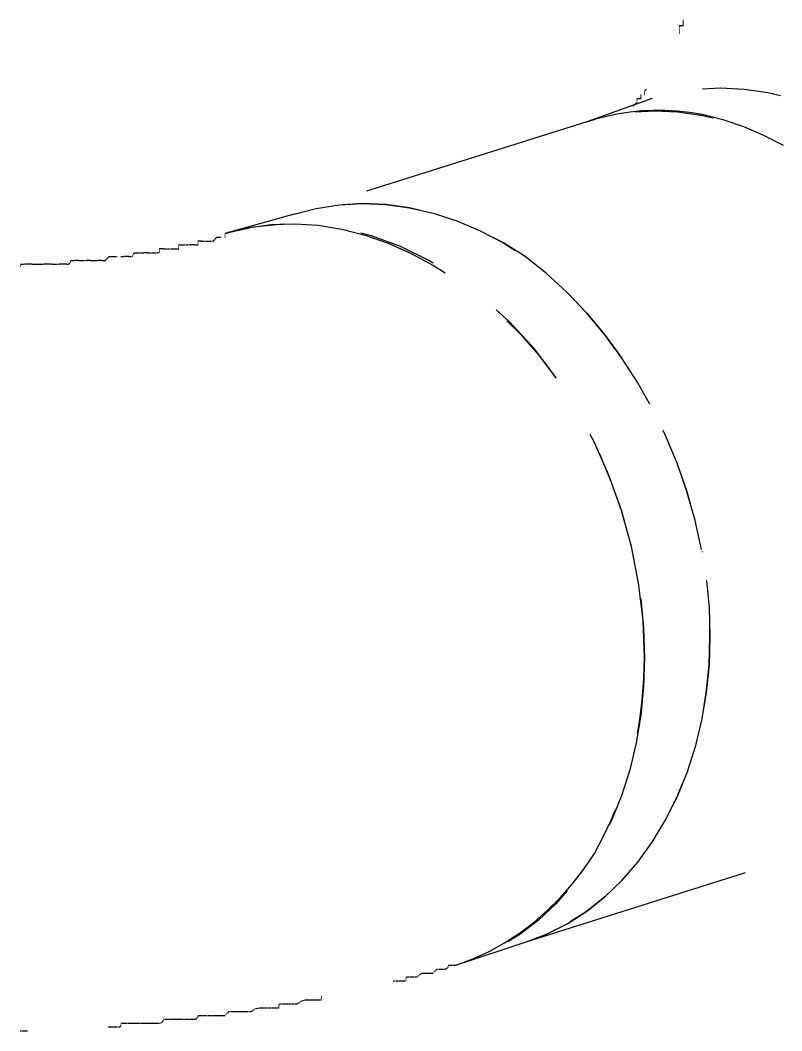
# Model space of a CAD drawing. Header units: metres. Extents: x 20 to 415, y 5 to 292.
# Drawn here: x 216.27 to 220.52, y 189.26 to 194.89 of the extents above; entities that cross this region are included whole.
import ezdxf

# ---------------------------------------------------------------- set-up
doc = ezdxf.new("R2010")
doc.units = ezdxf.units.M
doc.layers.add('ИЗОЛЯЦИЯ', color=3, linetype='Continuous')

msp = doc.modelspace()

# ---------------------------------------------------------------- linework, layer by layer
at = {"layer": 'ИЗОЛЯЦИЯ'}
for points in [[(219.9683, 194.8949), (219.9704, 194.8949)], [(219.9683, 194.8921), (219.9704, 194.8921)], [(219.9683, 194.8898), (219.9704, 194.8898)], [(219.9683, 194.8881), (219.9704, 194.8881)], [(219.9683, 194.8874), (219.9704, 194.8874)], [(219.9683, 194.8868), (219.9704, 194.8868)], [(219.9468, 194.8659), (219.949, 194.8659)], [(219.9468, 194.8659), (219.949, 194.8659)], [(219.9468, 194.8653), (219.949, 194.8653)], [(219.9468, 194.8638), (219.949, 194.8638)], [(219.9468, 194.8614), (219.949, 194.8614)], [(219.9468, 194.8584), (219.949, 194.8584)], [(219.9468, 194.8552), (219.949, 194.8552)], [(219.9468, 194.852), (219.949, 194.852)], [(219.9468, 194.8492), (219.949, 194.8492)], [(219.9468, 194.8468), (219.949, 194.8468)], [(219.9468, 194.8451), (219.949, 194.8451)], [(219.9468, 194.8445), (219.949, 194.8445)], [(219.9468, 194.8387), (219.949, 194.8387)], [(219.9468, 194.834), (219.949, 194.834)], [(219.9468, 194.8305), (219.949, 194.8305)], [(219.947, 194.8659), (219.9492, 194.8659)], [(219.9475, 194.8659), (219.9496, 194.8659)], [(219.9483, 194.8659), (219.9505, 194.8659)], [(219.9496, 194.8659), (219.9518, 194.8659)], [(219.9516, 194.8659), (219.9537, 194.8659)], [(219.9541, 194.8659), (219.9563, 194.8659)], [(219.9578, 194.8659), (219.9599, 194.8659)], [(219.9625, 194.8659), (219.9647, 194.8659)], [(219.9683, 194.8853), (219.9704, 194.8853)], [(219.9683, 194.8829), (219.9704, 194.8829)], [(219.9683, 194.8799), (219.9704, 194.8799)], [(219.9683, 194.8767), (219.9704, 194.8767)], [(219.9683, 194.8735), (219.9704, 194.8735)], [(219.9683, 194.8707), (219.9704, 194.8707)], [(219.9683, 194.8683), (219.9704, 194.8683)], [(219.9683, 194.8666), (219.9704, 194.8666)], [(219.9683, 194.8659), (219.9704, 194.8659)], [(219.9468, 194.8277), (219.949, 194.8277)], [(219.9468, 194.8258), (219.949, 194.8258)], [(219.9468, 194.8245), (219.949, 194.8245)], [(219.9468, 194.8237), (219.949, 194.8237)], [(219.9468, 194.8232), (219.949, 194.8232)], [(219.9468, 194.823), (219.949, 194.823)], [(219.9468, 194.823), (219.949, 194.823)], [(219.7537, 194.5011), (219.7558, 194.5011)], [(219.7537, 194.4953), (219.7558, 194.4953)], [(219.7543, 194.5017), (219.7564, 194.5017)], [(219.7558, 194.5034), (219.758, 194.5034)], [(219.7584, 194.5058), (219.7605, 194.5058)], [(219.7612, 194.5086), (219.7633, 194.5086)], [(219.7627, 194.5101), (219.7648, 194.5101)], [(220.1776, 194.5161), (220.0775, 194.5112)], [(220.3087, 194.5097), (220.1776, 194.5161)], [(220.4405, 194.4903), (220.3087, 194.5097)], [(219.7966, 194.4582), (219.4317, 194.3294)], [(219.7107, 194.4367), (219.6893, 194.4152)], [(219.7107, 194.4582), (219.7129, 194.4582)], [(219.7107, 194.4523), (219.7129, 194.4523)], [(219.7107, 194.4476), (219.7129, 194.4476)], [(219.7107, 194.4442), (219.7129, 194.4442)], [(219.7107, 194.4414), (219.7129, 194.4414)], [(219.7107, 194.4395), (219.7129, 194.4395)], [(219.7107, 194.4382), (219.7129, 194.4382)], [(219.7107, 194.4373), (219.7129, 194.4373)], [(219.7107, 194.4369), (219.7129, 194.4369)], [(219.7114, 194.4582), (219.7135, 194.4582)], [(219.7131, 194.4582), (219.7152, 194.4582)], [(219.7155, 194.4582), (219.7176, 194.4582)], [(219.7182, 194.4582), (219.7204, 194.4582)], [(219.7215, 194.4582), (219.7236, 194.4582)], [(219.7247, 194.4582), (219.7268, 194.4582)], [(219.7275, 194.4582), (219.7296, 194.4582)], [(219.7301, 194.4582), (219.7322, 194.4582)], [(219.7315, 194.4582), (219.7337, 194.4582)], [(219.7322, 194.4796), (219.7343, 194.4796)], [(219.7322, 194.4738), (219.7343, 194.4738)], [(219.7322, 194.4691), (219.7343, 194.4691)], [(219.7322, 194.4657), (219.7343, 194.4657)], [(219.7322, 194.4629), (219.7343, 194.4629)], [(219.7322, 194.4609), (219.7343, 194.4609)], [(219.7322, 194.4597), (219.7343, 194.4597)], [(219.7322, 194.4588), (219.7343, 194.4588)], [(219.7322, 194.4584), (219.7343, 194.4584)], [(219.7322, 194.4582), (219.7343, 194.4582)], [(219.7322, 194.4582), (219.7343, 194.4582)], [(219.7537, 194.4906), (219.7558, 194.4906)], [(219.7537, 194.4871), (219.7558, 194.4871)], [(219.7537, 194.4843), (219.7558, 194.4843)], [(219.7537, 194.4824), (219.7558, 194.4824)], [(219.7537, 194.4811), (219.7558, 194.4811)], [(219.7537, 194.4802), (219.7558, 194.4802)], [(219.7537, 194.4798), (219.7558, 194.4798)], [(219.7537, 194.4796), (219.7558, 194.4796)], [(220.5117, 194.473), (220.4405, 194.4903)], [(219.6114, 194.3753), (219.6738, 194.3847)], [(219.6738, 194.3847), (219.7376, 194.3912)], [(219.8086, 194.388), (219.7026, 194.3822)], [(219.7376, 194.3912), (219.8026, 194.3944)], [(219.8026, 194.3944), (219.8689, 194.3942)], [(219.9376, 194.3824), (219.8086, 194.388)], [(219.8689, 194.3942), (219.9365, 194.3905)], [(219.9365, 194.3905), (220.0054, 194.3833)], [(220.0677, 194.3644), (219.9376, 194.3824)], [(220.0054, 194.3833), (220.0756, 194.3723)], [(219.4317, 194.3294), (218.2038, 193.9415)], [(219.4317, 194.3294), (219.4903, 194.3474)], [(219.4903, 194.3474), (219.5502, 194.3626)], [(219.5502, 194.3626), (219.6114, 194.3753)], [(220.1372, 194.3482), (220.0677, 194.3644)], [(220.0756, 194.3723), (220.1909, 194.342)], [(220.1909, 194.342), (220.3046, 194.303)], [(220.3046, 194.303), (220.4165, 194.2551)], [(220.4165, 194.2551), (220.5261, 194.1986)], [(218.0518, 193.866), (218.1815, 193.8728)], [(218.1815, 193.8728), (218.0709, 193.867)], [(218.1815, 193.8728), (218.3126, 193.8673)], [(218.3126, 193.8673), (218.1815, 193.8728)], [(217.8005, 193.8143), (217.9248, 193.8464)], [(217.9248, 193.8464), (218.0518, 193.866)], [(218.3126, 193.8673), (218.4444, 193.8492)], [(218.4444, 193.8492), (218.3126, 193.8673)], [(218.4444, 193.8492), (218.5764, 193.819)], [(218.5056, 193.8351), (218.4444, 193.8492)], [(218.5764, 193.819), (218.7073, 193.7767)], [(217.8005, 193.8143), (217.4141, 193.7069)], [(217.6739, 193.7565), (217.8046, 193.7608)], [(217.8046, 193.7608), (217.9355, 193.7522)], [(218.7073, 193.7767), (218.837, 193.7222)], [(217.5762, 193.7423), (217.4141, 193.7069)], [(217.4141, 193.7069), (217.5436, 193.7387)], [(217.4141, 193.7069), (217.4163, 193.7069)], [(217.5436, 193.7387), (217.6739, 193.7565)], [(217.74, 193.7587), (217.5762, 193.7423)], [(217.7404, 193.7587), (217.7425, 193.7587)], [(217.9355, 193.7522), (218.0662, 193.7312)], [(218.0662, 193.7312), (218.1961, 193.6977)], [(218.2325, 193.6936), (218.1737, 193.7082)], [(218.837, 193.7222), (218.9642, 193.6561)], [(217.2854, 193.664), (217.2639, 193.664)], [(217.2639, 193.664), (217.2661, 193.664)], [(217.2639, 193.6636), (217.2661, 193.6636)], [(217.2639, 193.6618), (217.2661, 193.6618)], [(217.2639, 193.6595), (217.2661, 193.6595)], [(217.2639, 193.6565), (217.2661, 193.6565)], [(217.2639, 193.6533), (217.2661, 193.6533)], [(217.2639, 193.6503), (217.2661, 193.6503)], [(217.2856, 193.664), (217.2877, 193.664)], [(217.286, 193.664), (217.2881, 193.664)], [(217.2869, 193.664), (217.289, 193.664)], [(217.2881, 193.664), (217.2903, 193.664)], [(217.2901, 193.664), (217.2922, 193.664)], [(217.2929, 193.664), (217.295, 193.664)], [(217.2963, 193.664), (217.2985, 193.664)], [(217.301, 193.664), (217.3032, 193.664)], [(217.3068, 193.664), (217.309, 193.664)], [(217.3075, 193.664), (217.3096, 193.664)], [(217.3092, 193.664), (217.3113, 193.664)], [(217.3115, 193.664), (217.3137, 193.664)], [(217.3143, 193.664), (217.3165, 193.664)], [(217.3176, 193.664), (217.3197, 193.664)], [(217.3208, 193.664), (217.3229, 193.664)], [(217.3236, 193.664), (217.3257, 193.664)], [(217.3261, 193.664), (217.3283, 193.664)], [(217.3277, 193.664), (217.3298, 193.664)], [(217.3283, 193.664), (217.3304, 193.664)], [(217.3283, 193.664), (217.3304, 193.664)], [(217.3285, 193.664), (217.3307, 193.664)], [(217.3289, 193.664), (217.3311, 193.664)], [(217.3298, 193.664), (217.332, 193.664)], [(217.3311, 193.664), (217.3332, 193.664)], [(217.333, 193.664), (217.3352, 193.664)], [(217.3356, 193.664), (217.3377, 193.664)], [(217.3392, 193.664), (217.3414, 193.664)], [(217.344, 193.664), (217.3461, 193.664)], [(217.3712, 193.6855), (217.3498, 193.664)], [(217.3498, 193.664), (217.3519, 193.664)], [(217.3714, 193.6855), (217.3736, 193.6855)], [(217.3719, 193.6855), (217.374, 193.6855)], [(217.3725, 193.6855), (217.3747, 193.6855)], [(217.3738, 193.6855), (217.3759, 193.6855)], [(217.3759, 193.6855), (217.3781, 193.6855)], [(217.3785, 193.6855), (217.3807, 193.6855)], [(217.3822, 193.6855), (217.3843, 193.6855)], [(217.3869, 193.6855), (217.389, 193.6855)], [(217.3927, 193.6855), (217.3948, 193.6855)], [(217.4141, 193.7011), (217.4163, 193.7011)], [(217.4141, 193.6964), (217.4163, 193.6964)], [(217.4141, 193.693), (217.4163, 193.693)], [(217.4141, 193.6902), (217.4163, 193.6902)], [(217.4141, 193.6883), (217.4163, 193.6883)], [(217.4141, 193.687), (217.4163, 193.687)], [(217.4141, 193.6861), (217.4163, 193.6861)], [(217.4141, 193.6857), (217.4163, 193.6857)], [(217.4141, 193.6855), (217.4163, 193.6855)], [(218.1961, 193.6977), (218.3251, 193.6524)], [(218.394, 193.6344), (218.2325, 193.6936)], [(218.3251, 193.6524), (218.4528, 193.5957)], [(218.9642, 193.6561), (218.9142, 193.682)], [(218.9642, 193.6561), (219.0318, 193.6136)], [(219.0883, 193.5781), (218.9642, 193.6561)], [(216.9038, 193.5923), (216.9059, 193.5923)], [(216.9065, 193.5951), (216.9087, 193.5951)], [(216.9098, 193.597), (216.9119, 193.597)], [(216.913, 193.5983), (216.9151, 193.5983)], [(216.916, 193.5992), (216.9181, 193.5992)], [(216.9183, 193.5994), (216.9205, 193.5994)], [(216.9198, 193.5996), (216.922, 193.5996)], [(216.9205, 193.5996), (216.9226, 193.5996)], [(216.9205, 193.5996), (216.9226, 193.5996)], [(216.9207, 193.5996), (216.9229, 193.5996)], [(216.9211, 193.5996), (216.9233, 193.5996)], [(216.922, 193.5996), (216.9241, 193.5996)], [(216.9233, 193.5996), (216.9254, 193.5996)], [(216.9252, 193.5996), (216.9274, 193.5996)], [(216.9278, 193.5996), (216.9299, 193.5996)], [(216.9314, 193.5996), (216.9336, 193.5996)], [(216.9362, 193.5996), (216.9383, 193.5996)], [(216.942, 193.5996), (216.9441, 193.5996)], [(216.9426, 193.5996), (216.9447, 193.5996)], [(216.9443, 193.5996), (216.9465, 193.5996)], [(216.9467, 193.5996), (216.9488, 193.5996)], [(216.9495, 193.5996), (216.9516, 193.5996)], [(216.9527, 193.5996), (216.9548, 193.5996)], [(216.9559, 193.5996), (216.958, 193.5996)], [(216.9589, 193.5996), (216.9611, 193.5996)], [(216.9613, 193.5996), (216.9634, 193.5996)], [(216.9628, 193.5996), (216.9649, 193.5996)], [(216.9849, 193.5996), (216.9634, 193.5996)], [(216.9634, 193.5996), (216.9656, 193.5996)], [(216.9851, 193.5996), (216.9872, 193.5996)], [(216.9855, 193.5996), (216.9877, 193.5996)], [(216.9862, 193.5996), (216.9883, 193.5996)], [(216.9877, 193.5996), (216.9898, 193.5996)], [(216.9896, 193.5996), (216.9917, 193.5996)], [(216.9922, 193.5996), (216.9943, 193.5996)], [(216.9958, 193.5996), (216.998, 193.5996)], [(217.0005, 193.5996), (217.0027, 193.5996)], [(217.0063, 193.5996), (217.0085, 193.5996)], [(217.007, 193.5996), (217.0091, 193.5996)], [(217.0087, 193.5996), (217.0108, 193.5996)], [(217.0111, 193.5996), (217.0132, 193.5996)], [(217.0139, 193.5996), (217.016, 193.5996)], [(217.0171, 193.5996), (217.0192, 193.5996)], [(217.0203, 193.5996), (217.0224, 193.5996)], [(217.0231, 193.5996), (217.0252, 193.5996)], [(217.0257, 193.5996), (217.0278, 193.5996)], [(217.0272, 193.5996), (217.0293, 193.5996)], [(217.0278, 193.5996), (217.03, 193.5996)], [(217.0336, 193.5996), (217.0358, 193.5996)], [(217.0383, 193.5998), (217.0405, 193.5998)], [(217.042, 193.6003), (217.0441, 193.6003)], [(217.0446, 193.6011), (217.0467, 193.6011)], [(217.0467, 193.6024), (217.0488, 193.6024)], [(217.048, 193.6043), (217.0501, 193.6043)], [(217.0486, 193.6071), (217.0508, 193.6071)], [(217.0491, 193.6105), (217.0512, 193.6105)], [(217.0707, 193.6211), (217.0493, 193.6211)], [(217.0493, 193.6211), (217.0514, 193.6211)], [(217.0493, 193.6153), (217.0514, 193.6153)], [(217.0709, 193.6211), (217.0731, 193.6211)], [(217.0714, 193.6211), (217.0735, 193.6211)], [(217.0722, 193.6211), (217.0744, 193.6211)], [(217.0735, 193.6211), (217.0757, 193.6211)], [(217.0754, 193.6211), (217.0776, 193.6211)], [(217.0783, 193.6211), (217.0804, 193.6211)], [(217.0817, 193.6211), (217.0838, 193.6211)], [(217.0864, 193.6211), (217.0885, 193.6211)], [(217.0922, 193.6211), (217.0943, 193.6211)], [(217.0922, 193.6211), (217.0943, 193.6211)], [(217.0924, 193.6211), (217.0945, 193.6211)], [(217.0928, 193.6211), (217.095, 193.6211)], [(217.0937, 193.6211), (217.0958, 193.6211)], [(217.095, 193.6211), (217.0971, 193.6211)], [(217.0969, 193.6211), (217.0991, 193.6211)], [(217.0997, 193.6211), (217.1019, 193.6211)], [(217.1031, 193.6211), (217.1053, 193.6211)], [(217.1079, 193.6211), (217.11, 193.6211)], [(217.1136, 193.6211), (217.1158, 193.6211)], [(217.1143, 193.6211), (217.1165, 193.6211)], [(217.116, 193.6211), (217.1182, 193.6211)], [(217.1184, 193.6211), (217.1205, 193.6211)], [(217.1212, 193.6211), (217.1233, 193.6211)], [(217.1244, 193.6211), (217.1265, 193.6211)], [(217.1276, 193.6211), (217.1298, 193.6211)], [(217.1306, 193.6211), (217.1327, 193.6211)], [(217.133, 193.6211), (217.1351, 193.6211)], [(217.1345, 193.6211), (217.1366, 193.6211)], [(217.1351, 193.6211), (217.1373, 193.6211)], [(217.1358, 193.6211), (217.1379, 193.6211)], [(217.1375, 193.6211), (217.1396, 193.6211)], [(217.1398, 193.6211), (217.142, 193.6211)], [(217.1426, 193.6211), (217.1448, 193.6211)], [(217.1458, 193.6211), (217.148, 193.6211)], [(217.1491, 193.6211), (217.1512, 193.6211)], [(217.1521, 193.6211), (217.1542, 193.6211)], [(217.1544, 193.6211), (217.1566, 193.6211)], [(217.1559, 193.6211), (217.1581, 193.6211)], [(217.1566, 193.6425), (217.1587, 193.6425)], [(217.1566, 193.6367), (217.1587, 193.6367)], [(217.1566, 193.6322), (217.1587, 193.6322)], [(217.1566, 193.6286), (217.1587, 193.6286)], [(217.1566, 193.6258), (217.1587, 193.6258)], [(217.1566, 193.6239), (217.1587, 193.6239)], [(217.1566, 193.6226), (217.1587, 193.6226)], [(217.1566, 193.6217), (217.1587, 193.6217)], [(217.1566, 193.6213), (217.1587, 193.6213)], [(217.1566, 193.6211), (217.1587, 193.6211)], [(217.1566, 193.6211), (217.1587, 193.6211)], [(217.1572, 193.6425), (217.1594, 193.6425)], [(217.1589, 193.6425), (217.1611, 193.6425)], [(217.1613, 193.6425), (217.1635, 193.6425)], [(217.1641, 193.6425), (217.1662, 193.6425)], [(217.1673, 193.6425), (217.1695, 193.6425)], [(217.1705, 193.6425), (217.1727, 193.6425)], [(217.1735, 193.6425), (217.1757, 193.6425)], [(217.1759, 193.6425), (217.178, 193.6425)], [(217.1774, 193.6425), (217.1795, 193.6425)], [(217.178, 193.6425), (217.1802, 193.6425)], [(217.178, 193.6425), (217.1802, 193.6425)], [(217.1783, 193.6425), (217.1804, 193.6425)], [(217.1787, 193.6425), (217.1808, 193.6425)], [(217.1793, 193.6425), (217.1815, 193.6425)], [(217.1808, 193.6425), (217.183, 193.6425)], [(217.1828, 193.6425), (217.1849, 193.6425)], [(217.1854, 193.6425), (217.1875, 193.6425)], [(217.189, 193.6425), (217.1911, 193.6425)], [(217.1937, 193.6425), (217.1959, 193.6425)], [(217.1995, 193.6425), (217.2017, 193.6425)], [(217.1995, 193.6425), (217.2017, 193.6425)], [(217.1997, 193.6425), (217.2019, 193.6425)], [(217.2002, 193.6425), (217.2023, 193.6425)], [(217.201, 193.6425), (217.2031, 193.6425)], [(217.2023, 193.6425), (217.2045, 193.6425)], [(217.2042, 193.6425), (217.2064, 193.6425)], [(217.2068, 193.6425), (217.209, 193.6425)], [(217.2105, 193.6425), (217.2126, 193.6425)], [(217.2152, 193.6425), (217.2173, 193.6425)], [(217.2431, 193.6425), (217.221, 193.6425)], [(217.221, 193.6425), (217.2231, 193.6425)], [(217.2448, 193.6425), (217.247, 193.6425)], [(217.2472, 193.6425), (217.2493, 193.6425)], [(217.2499, 193.6425), (217.2521, 193.6425)], [(217.2532, 193.6425), (217.2553, 193.6425)], [(217.2564, 193.6425), (217.2585, 193.6425)], [(217.2594, 193.6425), (217.2615, 193.6425)], [(217.2618, 193.6425), (217.2639, 193.6425)], [(217.2633, 193.6425), (217.2654, 193.6425)], [(217.2639, 193.6473), (217.2661, 193.6473)], [(217.2639, 193.6449), (217.2661, 193.6449)], [(217.2639, 193.6432), (217.2661, 193.6432)], [(217.2639, 193.6425), (217.2661, 193.6425)], [(218.5526, 193.5565), (218.394, 193.6344)], [(218.4528, 193.5957), (218.5783, 193.5279)], [(216.2766, 193.5352), (216.2787, 193.5352)], [(216.2766, 193.5352), (216.2787, 193.5352)], [(216.2768, 193.5352), (216.279, 193.5352)], [(216.2772, 193.5352), (216.2794, 193.5352)], [(216.2781, 193.5352), (216.2802, 193.5352)], [(216.2794, 193.5352), (216.2815, 193.5352)], [(216.2813, 193.5352), (216.2835, 193.5352)], [(216.2839, 193.5352), (216.286, 193.5352)], [(216.2875, 193.5352), (216.2897, 193.5352)], [(216.2923, 193.5352), (216.2944, 193.5352)], [(216.3416, 193.5352), (216.2981, 193.5352)], [(216.2981, 193.5352), (216.3002, 193.5352)], [(216.3433, 193.5352), (216.3455, 193.5352)], [(216.3457, 193.5352), (216.3478, 193.5352)], [(216.3485, 193.5352), (216.3506, 193.5352)], [(216.3517, 193.5352), (216.3539, 193.5352)], [(216.3549, 193.5352), (216.3571, 193.5352)], [(216.3577, 193.5352), (216.3599, 193.5352)], [(216.3603, 193.5352), (216.3624, 193.5352)], [(216.3618, 193.5352), (216.3639, 193.5352)], [(216.3624, 193.5352), (216.3646, 193.5352)], [(216.3631, 193.5352), (216.3652, 193.5352)], [(216.3648, 193.5352), (216.3669, 193.5352)], [(216.3672, 193.5352), (216.3693, 193.5352)], [(216.3699, 193.5352), (216.3721, 193.5352)], [(216.3732, 193.5352), (216.3753, 193.5352)], [(216.3764, 193.5352), (216.3785, 193.5352)], [(216.3792, 193.5352), (216.3813, 193.5352)], [(216.3818, 193.5352), (216.3839, 193.5352)], [(216.3833, 193.5352), (216.3854, 193.5352)], [(216.3839, 193.5352), (216.3861, 193.5352)], [(216.3839, 193.5352), (216.3861, 193.5352)], [(216.3841, 193.5352), (216.3863, 193.5352)], [(216.3845, 193.5352), (216.3867, 193.5352)], [(216.3854, 193.5352), (216.3876, 193.5352)], [(216.3867, 193.5352), (216.3888, 193.5352)], [(216.3886, 193.5352), (216.3908, 193.5352)], [(216.3912, 193.5352), (216.3933, 193.5352)], [(216.3948, 193.5352), (216.397, 193.5352)], [(216.3996, 193.5352), (216.4017, 193.5352)], [(216.4489, 193.5352), (216.4054, 193.5352)], [(216.4054, 193.5352), (216.4075, 193.5352)], [(216.4504, 193.5352), (216.4526, 193.5352)], [(216.453, 193.5352), (216.4552, 193.5352)], [(216.4558, 193.5352), (216.458, 193.5352)], [(216.459, 193.5352), (216.4612, 193.5352)], [(216.4623, 193.5352), (216.4644, 193.5352)], [(216.465, 193.5352), (216.4672, 193.5352)], [(216.4676, 193.5352), (216.4697, 193.5352)], [(216.4691, 193.5352), (216.4713, 193.5352)], [(216.4697, 193.5352), (216.4719, 193.5352)], [(216.4697, 193.5352), (216.4719, 193.5352)], [(216.47, 193.5352), (216.4721, 193.5352)], [(216.4704, 193.5352), (216.4725, 193.5352)], [(216.4713, 193.5352), (216.4734, 193.5352)], [(216.4725, 193.5352), (216.4747, 193.5352)], [(216.4745, 193.5352), (216.4766, 193.5352)], [(216.4771, 193.5352), (216.4792, 193.5352)], [(216.4807, 193.5352), (216.4828, 193.5352)], [(216.4854, 193.5352), (216.4876, 193.5352)], [(216.5348, 193.5352), (216.4912, 193.5352)], [(216.4912, 193.5352), (216.4934, 193.5352)], [(216.5365, 193.5354), (216.5387, 193.5354)], [(216.5389, 193.5359), (216.541, 193.5359)], [(216.5417, 193.5367), (216.5438, 193.5367)], [(216.5449, 193.538), (216.547, 193.538)], [(216.5481, 193.5399), (216.5502, 193.5399)], [(216.5509, 193.5427), (216.553, 193.5427)], [(216.5535, 193.5462), (216.5556, 193.5462)], [(216.555, 193.5509), (216.5571, 193.5509)], [(216.5556, 193.5567), (216.5578, 193.5567)], [(216.5556, 193.5567), (216.5578, 193.5567)], [(216.5558, 193.5567), (216.558, 193.5567)], [(216.5563, 193.5567), (216.5584, 193.5567)], [(216.5571, 193.5567), (216.5592, 193.5567)], [(216.5584, 193.5567), (216.5606, 193.5567)], [(216.5603, 193.5567), (216.5625, 193.5567)], [(216.5631, 193.5567), (216.5653, 193.5567)], [(216.5666, 193.5567), (216.5687, 193.5567)], [(216.5713, 193.5567), (216.5734, 193.5567)], [(216.5992, 193.5567), (216.5771, 193.5567)], [(216.5771, 193.5567), (216.5792, 193.5567)], [(216.6009, 193.5567), (216.6031, 193.5567)], [(216.6033, 193.5567), (216.6054, 193.5567)], [(216.606, 193.5567), (216.6082, 193.5567)], [(216.6093, 193.5567), (216.6114, 193.5567)], [(216.6125, 193.5567), (216.6146, 193.5567)], [(216.6153, 193.5567), (216.6174, 193.5567)], [(216.6179, 193.5567), (216.62, 193.5567)], [(216.6194, 193.5567), (216.6215, 193.5567)], [(216.62, 193.5567), (216.6222, 193.5567)], [(216.62, 193.5567), (216.6222, 193.5567)], [(216.6202, 193.5567), (216.6224, 193.5567)], [(216.6206, 193.5567), (216.6228, 193.5567)], [(216.6215, 193.5567), (216.6236, 193.5567)], [(216.6228, 193.5567), (216.6249, 193.5567)], [(216.6247, 193.5567), (216.6269, 193.5567)], [(216.6273, 193.5567), (216.6294, 193.5567)], [(216.631, 193.5567), (216.6331, 193.5567)], [(216.6357, 193.5567), (216.6378, 193.5567)], [(216.6636, 193.5567), (216.6415, 193.5567)], [(216.6415, 193.5567), (216.6436, 193.5567)], [(216.6651, 193.5567), (216.6672, 193.5567)], [(216.6676, 193.5567), (216.6698, 193.5567)], [(216.6704, 193.5567), (216.6726, 193.5567)], [(216.6737, 193.5567), (216.6758, 193.5567)], [(216.6769, 193.5567), (216.679, 193.5567)], [(216.6799, 193.5567), (216.682, 193.5567)], [(216.6822, 193.5567), (216.6844, 193.5567)], [(216.6838, 193.5567), (216.6859, 193.5567)], [(216.6844, 193.5567), (216.6865, 193.5567)], [(216.6844, 193.5567), (216.6865, 193.5567)], [(216.6846, 193.5567), (216.6868, 193.5567)], [(216.685, 193.5567), (216.6872, 193.5567)], [(216.6859, 193.5567), (216.688, 193.5567)], [(216.6872, 193.5567), (216.6893, 193.5567)], [(216.6891, 193.5567), (216.6913, 193.5567)], [(216.6917, 193.5567), (216.6938, 193.5567)], [(216.6953, 193.5567), (216.6975, 193.5567)], [(216.7, 193.5567), (216.7022, 193.5567)], [(216.728, 193.5567), (216.7059, 193.5567)], [(216.7059, 193.5567), (216.708, 193.5567)], [(216.7297, 193.5567), (216.7318, 193.5567)], [(216.732, 193.5567), (216.7342, 193.5567)], [(216.7348, 193.5567), (216.737, 193.5567)], [(216.738, 193.5567), (216.7402, 193.5567)], [(216.7413, 193.5567), (216.7434, 193.5567)], [(216.7443, 193.5567), (216.7464, 193.5567)], [(216.7466, 193.5567), (216.7488, 193.5567)], [(216.7481, 193.5567), (216.7503, 193.5567)], [(216.7709, 193.5781), (216.7488, 193.5567)], [(216.7488, 193.5567), (216.7509, 193.5567)], [(216.7726, 193.5781), (216.7747, 193.5781)], [(216.775, 193.5781), (216.7771, 193.5781)], [(216.7778, 193.5781), (216.7799, 193.5781)], [(216.781, 193.5781), (216.7831, 193.5781)], [(216.7842, 193.5781), (216.7864, 193.5781)], [(216.787, 193.5781), (216.7891, 193.5781)], [(216.7895, 193.5781), (216.7917, 193.5781)], [(216.7911, 193.5781), (216.7932, 193.5781)], [(216.7917, 193.5781), (216.7938, 193.5781)], [(216.7917, 193.5781), (216.7938, 193.5781)], [(216.7919, 193.5781), (216.7941, 193.5781)], [(216.7924, 193.5781), (216.7945, 193.5781)], [(216.793, 193.5781), (216.7951, 193.5781)], [(216.7945, 193.5781), (216.7966, 193.5781)], [(216.7964, 193.5781), (216.7986, 193.5781)], [(216.799, 193.5781), (216.8012, 193.5781)], [(216.8026, 193.5781), (216.8048, 193.5781)], [(216.8074, 193.5781), (216.8095, 193.5781)], [(216.8132, 193.5781), (216.8153, 193.5781)], [(216.8346, 193.5781), (216.8368, 193.5781)], [(216.8348, 193.5781), (216.837, 193.5781)], [(216.8353, 193.5781), (216.8374, 193.5781)], [(216.8361, 193.5781), (216.8383, 193.5781)], [(216.8374, 193.5781), (216.8396, 193.5781)], [(216.8394, 193.5781), (216.8415, 193.5781)], [(216.8419, 193.5781), (216.8441, 193.5781)], [(216.8456, 193.5781), (216.8477, 193.5781)], [(216.8503, 193.5781), (216.8525, 193.5781)], [(216.8776, 193.5781), (216.8561, 193.5781)], [(216.8561, 193.5781), (216.8582, 193.5781)], [(216.8778, 193.5781), (216.8799, 193.5781)], [(216.8782, 193.5781), (216.8804, 193.5781)], [(216.8791, 193.5781), (216.8812, 193.5781)], [(216.8804, 193.5781), (216.8825, 193.5781)], [(216.8823, 193.5781), (216.8844, 193.5781)], [(216.8851, 193.5781), (216.8872, 193.5781)], [(216.8885, 193.5781), (216.8907, 193.5781)], [(216.8932, 193.5781), (216.8954, 193.5781)], [(216.899, 193.5781), (216.9012, 193.5781)], [(216.8997, 193.584), (216.9018, 193.584)], [(216.9014, 193.5887), (216.9035, 193.5887)], [(218.5768, 193.5415), (218.5526, 193.5565)], [(219.2081, 193.4831), (219.0883, 193.5781)], [(216.2744, 193.5247), (216.2766, 193.5247)], [(216.2759, 193.5294), (216.2781, 193.5294)], [(218.5783, 193.5279), (218.6421, 193.4876)], [(219.3222, 193.3781), (219.2081, 193.4831)], [(219.4304, 193.2644), (219.3222, 193.3781)], [(219.3658, 193.3324), (219.4304, 193.2644)], [(219.0024, 193.2133), (218.928, 193.2815)], [(219.4304, 193.2644), (219.5324, 193.142)], [(219.5324, 193.142), (219.4304, 193.2644)], [(218.9872, 193.2197), (219.0582, 193.1495)], [(219.1383, 193.0649), (219.0024, 193.2133)], [(219.0582, 193.1495), (219.1628, 193.0302)], [(219.5324, 193.142), (219.6277, 193.0122)], [(219.6277, 193.0122), (219.5324, 193.142)], [(219.2209, 192.9572), (219.1383, 193.0649)], [(219.1628, 193.0302), (219.26, 192.9021)], [(219.6277, 193.0122), (219.6298, 193.0122)], [(219.7157, 192.875), (219.6277, 193.0122)], [(219.26, 192.9021), (219.2621, 192.9021)], [(219.7826, 192.7559), (219.7157, 192.875)], [(219.471, 192.5498), (219.4515, 192.5859)], [(219.8552, 192.6112), (219.8693, 192.5822)], [(219.8693, 192.5822), (219.9339, 192.4279)], [(219.5551, 192.3601), (219.471, 192.5498)], [(219.4881, 192.5076), (219.5043, 192.4747)], [(219.5043, 192.4747), (219.5689, 192.3204)], [(219.9339, 192.4279), (219.9898, 192.2689)], [(219.6253, 192.1639), (219.5551, 192.3601)], [(219.9898, 192.2689), (219.9593, 192.3558)], [(219.5689, 192.3204), (219.6249, 192.1616)], [(219.9898, 192.2689), (220.0091, 192.2019)], [(220.0361, 192.1075), (219.9898, 192.2689)], [(219.6249, 192.1616), (219.6429, 192.0985)], [(219.6807, 191.963), (219.6253, 192.1639)], [(220.0722, 191.9452), (220.0361, 192.1075)], [(219.7208, 191.7587), (219.6807, 191.963)], [(220.0741, 191.9338), (220.0763, 191.9338)], [(219.7455, 191.5524), (219.7208, 191.7587)], [(220.0988, 191.7737), (220.1134, 191.6215)], [(219.7331, 191.6705), (219.7485, 191.5067)], [(220.1134, 191.6215), (220.1185, 191.4614)], [(219.7537, 191.346), (219.7455, 191.5524)], [(219.7485, 191.5067), (219.7537, 191.3434)], [(220.1185, 191.4614), (220.1134, 191.303)], [(220.1134, 191.303), (220.1185, 191.4614)], [(220.1185, 191.4614), (220.1175, 191.4986)], [(219.7537, 191.3434), (219.7485, 191.1818)], [(219.7504, 191.2245), (219.7537, 191.346)], [(220.1134, 191.303), (220.0979, 191.1474)], [(220.0979, 191.1474), (220.1134, 191.303)], [(219.7485, 191.1818), (219.7331, 191.0231)], [(219.7412, 191.1045), (219.7504, 191.2245)], [(220.0979, 191.1474), (220.0722, 190.9948)], [(220.0838, 191.0628), (220.0979, 191.1474)], [(219.726, 190.9864), (219.7412, 191.1045)], [(219.7331, 191.0231), (219.7073, 190.8684)], [(219.7139, 190.9203), (219.726, 190.9864)], [(220.0722, 190.9948), (220.0361, 190.8463)], [(219.7073, 190.8684), (219.6712, 190.7181)], [(220.0361, 190.8463), (219.9898, 190.7021)], [(219.6712, 190.7181), (219.6249, 190.5733)], [(219.9898, 190.7021), (219.9337, 190.5645)], [(219.9339, 190.5645), (219.9655, 190.6422)], [(219.6249, 190.5733), (219.5691, 190.4357)], [(219.8693, 190.4351), (219.9339, 190.5645)], [(219.9337, 190.5645), (219.9105, 190.5179)], [(219.5697, 190.4415), (219.5933, 190.5001)], [(219.5242, 190.344), (219.5697, 190.4415)], [(219.5691, 190.4357), (219.5571, 190.4117)], [(219.7964, 190.3142), (219.8693, 190.4351)], [(219.4746, 190.2513), (219.5242, 190.344)], [(219.7157, 190.2028), (219.7964, 190.3142)], [(219.4148, 190.1637), (219.4746, 190.2513)], [(219.351, 190.0815), (219.4148, 190.1637)], [(219.6277, 190.1011), (219.7157, 190.2028)], [(219.0883, 189.7577), (220.3164, 190.1455)], [(219.6277, 190.1011), (219.5324, 190.0098)], [(219.5324, 190.0098), (219.6277, 190.1011)], [(219.6721, 190.1524), (219.6277, 190.1011)], [(219.2834, 190.0047), (219.351, 190.0815)], [(219.2119, 189.9334), (219.2834, 190.0047)], [(219.3227, 190.0436), (219.26, 189.9723)], [(219.5324, 190.0098), (219.4304, 189.9291)], [(219.4304, 189.9291), (219.5324, 190.0098)], [(219.1366, 189.8678), (219.2119, 189.9334)], [(219.26, 189.9723), (219.163, 189.8811)], [(219.163, 189.8811), (219.0582, 189.8006)], [(219.3222, 189.86), (219.4304, 189.9291)], [(219.4304, 189.9291), (219.3394, 189.871)], [(219.0574, 189.8079), (219.1366, 189.8678)], [(219.2081, 189.8027), (219.3222, 189.86)], [(218.9743, 189.754), (219.0574, 189.8079)], [(219.0582, 189.8006), (218.9921, 189.7596)], [(219.0883, 189.7577), (219.2081, 189.8027)], [(218.7019, 189.6289), (219.0883, 189.7577)], [(218.7966, 189.6643), (218.8874, 189.7062)], [(218.8874, 189.7062), (218.9743, 189.754)], [(218.7019, 189.6289), (218.7966, 189.6643)], [(218.5837, 189.5965), (218.5858, 189.5965)], [(218.5873, 189.6001), (218.5895, 189.6001)], [(218.5899, 189.6029), (218.5921, 189.6029)], [(218.5921, 189.6048), (218.5942, 189.6048)], [(218.5933, 189.6061), (218.5955, 189.6061)], [(218.594, 189.607), (218.5961, 189.607)], [(218.5944, 189.6074), (218.5966, 189.6074)], [(218.5946, 189.6074), (218.5968, 189.6074)], [(218.5946, 189.6074), (218.5968, 189.6074)], [(218.6004, 189.6074), (218.6026, 189.6074)], [(218.6054, 189.6074), (218.6075, 189.6074)], [(218.6094, 189.6074), (218.6116, 189.6074)], [(218.6129, 189.6074), (218.615, 189.6074)], [(218.6161, 189.6074), (218.6182, 189.6074)], [(218.6193, 189.6074), (218.6215, 189.6074)], [(218.623, 189.6074), (218.6251, 189.6074)], [(218.627, 189.6074), (218.6292, 189.6074)], [(218.6318, 189.6074), (218.6339, 189.6074)], [(218.6376, 189.6074), (218.6397, 189.6074)], [(218.6382, 189.6074), (218.6403, 189.6074)], [(218.6399, 189.6076), (218.6421, 189.6076)], [(218.6423, 189.6081), (218.6444, 189.6081)], [(218.6451, 189.6089), (218.6472, 189.6089)], [(218.6483, 189.6102), (218.6504, 189.6102)], [(218.6515, 189.6121), (218.6537, 189.6121)], [(218.6545, 189.6149), (218.6567, 189.6149)], [(218.6569, 189.6184), (218.659, 189.6184)], [(218.6584, 189.6231), (218.6605, 189.6231)], [(218.659, 189.6289), (218.6612, 189.6289)], [(218.6597, 189.6289), (218.6618, 189.6289)], [(218.6614, 189.6289), (218.6635, 189.6289)], [(218.6637, 189.6289), (218.6659, 189.6289)], [(218.6665, 189.6289), (218.6687, 189.6289)], [(218.6697, 189.6289), (218.6719, 189.6289)], [(218.673, 189.6289), (218.6751, 189.6289)], [(218.676, 189.6289), (218.6781, 189.6289)], [(218.6783, 189.6289), (218.6805, 189.6289)], [(218.6798, 189.6289), (218.682, 189.6289)], [(218.6805, 189.6289), (218.6826, 189.6289)], [(218.6863, 189.6289), (218.6884, 189.6289)], [(218.691, 189.6289), (218.6931, 189.6289)], [(218.6947, 189.6289), (218.6968, 189.6289)], [(218.6972, 189.6289), (218.6994, 189.6289)], [(218.6994, 189.6289), (218.7015, 189.6289)], [(218.7007, 189.6289), (218.7028, 189.6289)], [(218.7015, 189.6289), (218.7037, 189.6289)], [(218.7017, 189.6289), (218.7039, 189.6289)], [(218.7019, 189.6289), (218.7041, 189.6289)], [(218.3525, 189.5422), (218.3547, 189.5422)], [(218.354, 189.5426), (218.3562, 189.5426)], [(218.3564, 189.543), (218.3585, 189.543)], [(218.3579, 189.543), (218.36, 189.543)], [(218.3585, 189.543), (218.3607, 189.543)], [(218.3643, 189.543), (218.3665, 189.543)], [(218.369, 189.543), (218.3712, 189.543)], [(218.3727, 189.543), (218.3749, 189.543)], [(218.3753, 189.543), (218.3774, 189.543)], [(218.3774, 189.543), (218.3796, 189.543)], [(218.3787, 189.543), (218.3809, 189.543)], [(218.3794, 189.543), (218.3815, 189.543)], [(218.3798, 189.543), (218.3819, 189.543)], [(218.38, 189.543), (218.3821, 189.543)], [(218.38, 189.543), (218.3821, 189.543)], [(218.3858, 189.543), (218.3879, 189.543)], [(218.3907, 189.543), (218.3929, 189.543)], [(218.3946, 189.543), (218.3967, 189.543)], [(218.3983, 189.543), (218.4004, 189.543)], [(218.4015, 189.543), (218.4036, 189.543)], [(218.4047, 189.543), (218.4068, 189.543)], [(218.4083, 189.543), (218.4105, 189.543)], [(218.4124, 189.543), (218.4146, 189.543)], [(218.4171, 189.543), (218.4193, 189.543)], [(218.4229, 189.5488), (218.4251, 189.5488)], [(218.4229, 189.543), (218.4251, 189.543)], [(218.4231, 189.5535), (218.4253, 189.5535)], [(218.4236, 189.5572), (218.4257, 189.5572)], [(218.4244, 189.56), (218.4266, 189.56)], [(218.4257, 189.5619), (218.4279, 189.5619)], [(218.4277, 189.5632), (218.4298, 189.5632)], [(218.4302, 189.5641), (218.4324, 189.5641)], [(218.4341, 189.5643), (218.4362, 189.5643)], [(218.4386, 189.5645), (218.4408, 189.5645)], [(218.4444, 189.5645), (218.4465, 189.5645)], [(218.445, 189.5645), (218.4472, 189.5645)], [(218.4468, 189.5645), (218.4489, 189.5645)], [(218.4491, 189.5645), (218.4513, 189.5645)], [(218.4519, 189.5645), (218.454, 189.5645)], [(218.4551, 189.5645), (218.4573, 189.5645)], [(218.4583, 189.5645), (218.4605, 189.5645)], [(218.4613, 189.5645), (218.4635, 189.5645)], [(218.4637, 189.5645), (218.4659, 189.5645)], [(218.4652, 189.5645), (218.4673, 189.5645)], [(218.4659, 189.5645), (218.468, 189.5645)], [(218.4716, 189.5645), (218.4738, 189.5645)], [(218.4764, 189.5645), (218.4785, 189.5645)], [(218.48, 189.5645), (218.4822, 189.5645)], [(218.4828, 189.5645), (218.485, 189.5645)], [(218.4847, 189.5645), (218.4869, 189.5645)], [(218.486, 189.5645), (218.4882, 189.5645)], [(218.4869, 189.5645), (218.489, 189.5645)], [(218.4871, 189.5645), (218.4893, 189.5645)], [(218.4873, 189.5645), (218.4895, 189.5645)], [(218.4873, 189.5645), (218.4895, 189.5645)], [(218.4931, 189.5703), (218.4953, 189.5703)], [(218.4981, 189.575), (218.5002, 189.575)], [(218.5019, 189.5787), (218.5041, 189.5787)], [(218.5056, 189.5814), (218.5077, 189.5814)], [(218.5088, 189.5834), (218.5109, 189.5834)], [(218.512, 189.5847), (218.5141, 189.5847)], [(218.5157, 189.5855), (218.5178, 189.5855)], [(218.5197, 189.5857), (218.5219, 189.5857)], [(218.5244, 189.5859), (218.5517, 189.5859)], [(218.5517, 189.5859), (218.5539, 189.5859)], [(218.5523, 189.5859), (218.5545, 189.5859)], [(218.5541, 189.5859), (218.5562, 189.5859)], [(218.5564, 189.5859), (218.5586, 189.5859)], [(218.5592, 189.5859), (218.5614, 189.5859)], [(218.5624, 189.5859), (218.5646, 189.5859)], [(218.5657, 189.5859), (218.5678, 189.5859)], [(218.5685, 189.5859), (218.5706, 189.5859)], [(218.571, 189.5859), (218.5732, 189.5859)], [(218.5725, 189.5859), (218.5747, 189.5859)], [(218.5732, 189.5859), (218.5753, 189.5859)], [(218.579, 189.5917), (218.5811, 189.5917)], [(217.8329, 189.4252), (217.8351, 189.4252)], [(217.8376, 189.4299), (217.8649, 189.4357)], [(217.8649, 189.4357), (217.867, 189.4357)], [(217.8655, 189.4357), (217.8677, 189.4357)], [(217.8673, 189.4357), (217.8694, 189.4357)], [(217.8696, 189.4357), (217.8718, 189.4357)], [(217.8724, 189.4357), (217.8745, 189.4357)], [(217.8756, 189.4357), (217.8778, 189.4357)], [(217.8788, 189.4357), (217.881, 189.4357)], [(217.8818, 189.4357), (217.884, 189.4357)], [(217.8842, 189.4357), (217.8864, 189.4357)], [(217.8857, 189.4357), (217.8878, 189.4357)], [(217.8864, 189.4357), (217.8885, 189.4357)], [(217.887, 189.4357), (217.8891, 189.4357)], [(217.8887, 189.4357), (217.8909, 189.4357)], [(217.8911, 189.4357), (217.8932, 189.4357)], [(217.8938, 189.4357), (217.896, 189.4357)], [(217.8971, 189.4357), (217.8992, 189.4357)], [(217.9003, 189.4357), (217.9024, 189.4357)], [(217.9033, 189.4357), (217.9055, 189.4357)], [(217.9057, 189.4357), (217.9078, 189.4357)], [(217.9072, 189.4357), (217.9093, 189.4357)], [(217.9078, 189.4357), (217.91, 189.4357)], [(217.9136, 189.4357), (217.9157, 189.4357)], [(217.9185, 189.4357), (217.9207, 189.4357)], [(217.9226, 189.4357), (217.9248, 189.4357)], [(217.926, 189.4357), (217.9282, 189.4357)], [(217.9293, 189.4357), (217.9314, 189.4357)], [(217.9325, 189.4357), (217.9346, 189.4357)], [(217.9361, 189.4357), (217.9383, 189.4357)], [(217.9402, 189.4357), (217.9424, 189.4357)], [(217.9449, 189.4357), (217.9471, 189.4357)], [(217.9507, 189.4415), (217.9529, 189.4415)], [(217.9507, 189.4357), (217.9529, 189.4357)], [(217.9509, 189.4462), (217.9531, 189.4462)], [(217.9514, 189.4499), (217.9535, 189.4499)], [(217.9522, 189.4527), (217.9544, 189.4527)], [(217.9535, 189.4546), (217.9557, 189.4546)], [(217.433, 189.3687), (217.4352, 189.3687)], [(217.4343, 189.37), (217.4365, 189.37)], [(217.435, 189.3709), (217.4371, 189.3709)], [(217.4354, 189.3711), (217.4375, 189.3711)], [(217.4356, 189.3713), (217.4377, 189.3713)], [(217.4356, 189.3713), (217.4377, 189.3713)], [(217.4414, 189.3713), (217.4436, 189.3713)], [(217.4463, 189.3713), (217.4485, 189.3713)], [(217.4504, 189.3713), (217.4526, 189.3713)], [(217.4539, 189.3713), (217.456, 189.3713)], [(217.4571, 189.3713), (217.4592, 189.3713)], [(217.4603, 189.3713), (217.4624, 189.3713)], [(217.4639, 189.3713), (217.4661, 189.3713)], [(217.468, 189.3713), (217.4702, 189.3713)], [(217.4728, 189.3713), (217.4749, 189.3713)], [(217.4785, 189.3713), (217.4807, 189.3713)], [(217.4792, 189.3713), (217.4813, 189.3713)], [(217.4809, 189.3713), (217.483, 189.3713)], [(217.4833, 189.3713), (217.4854, 189.3713)], [(217.4861, 189.3713), (217.4882, 189.3713)], [(217.4893, 189.3713), (217.4914, 189.3713)], [(217.4925, 189.3713), (217.4946, 189.3713)], [(217.4955, 189.3713), (217.4976, 189.3713)], [(217.4979, 189.3713), (217.5, 189.3713)], [(217.4993, 189.3713), (217.5015, 189.3713)], [(217.5, 189.3713), (217.5021, 189.3713)], [(217.5007, 189.3713), (217.5028, 189.3713)], [(217.5024, 189.3713), (217.5045, 189.3713)], [(217.5047, 189.3713), (217.5069, 189.3713)], [(217.5075, 189.3713), (217.5097, 189.3713)], [(217.5107, 189.3713), (217.5129, 189.3713)], [(217.5139, 189.3713), (217.5161, 189.3713)], [(217.517, 189.3713), (217.5191, 189.3713)], [(217.5193, 189.3713), (217.5215, 189.3713)], [(217.5208, 189.3713), (217.523, 189.3713)], [(217.5215, 189.3713), (217.5236, 189.3713)], [(217.5272, 189.3713), (217.5294, 189.3713)], [(217.532, 189.3713), (217.5341, 189.3713)], [(217.5356, 189.3713), (217.5378, 189.3713)], [(217.5382, 189.3713), (217.5403, 189.3713)], [(217.5403, 189.3713), (217.5425, 189.3713)], [(217.5416, 189.3713), (217.5438, 189.3713)], [(217.5425, 189.3713), (217.5446, 189.3713)], [(217.5427, 189.3713), (217.5449, 189.3713)], [(217.5429, 189.3713), (217.5451, 189.3713)], [(217.5429, 189.3713), (217.5451, 189.3713)], [(217.5487, 189.3713), (217.5509, 189.3713)], [(217.5537, 189.3715), (217.5558, 189.3715)], [(217.5577, 189.372), (217.5599, 189.372)], [(217.5612, 189.3728), (217.5633, 189.3728)], [(217.5644, 189.3741), (217.5665, 189.3741)], [(217.5676, 189.376), (217.5697, 189.376)], [(217.5713, 189.3788), (217.5734, 189.3788)], [(217.5751, 189.3823), (217.5773, 189.3823)], [(217.5801, 189.387), (217.6073, 189.3928)], [(217.6073, 189.3928), (217.6095, 189.3928)], [(217.608, 189.3928), (217.6101, 189.3928)], [(217.6095, 189.3928), (217.6116, 189.3928)], [(217.612, 189.3928), (217.6142, 189.3928)], [(217.6148, 189.3928), (217.617, 189.3928)], [(217.6181, 189.3928), (217.6202, 189.3928)], [(217.6213, 189.3928), (217.6234, 189.3928)], [(217.6241, 189.3928), (217.6262, 189.3928)], [(217.6266, 189.3928), (217.6288, 189.3928)], [(217.6281, 189.3928), (217.6303, 189.3928)], [(217.6288, 189.3928), (217.6309, 189.3928)], [(217.6294, 189.3928), (217.6316, 189.3928)], [(217.6309, 189.3928), (217.6331, 189.3928)], [(217.6335, 189.3928), (217.6356, 189.3928)], [(217.6363, 189.3928), (217.6384, 189.3928)], [(217.6395, 189.3928), (217.6417, 189.3928)], [(217.6427, 189.3928), (217.6449, 189.3928)], [(217.6457, 189.3928), (217.6479, 189.3928)], [(217.6481, 189.3928), (217.6502, 189.3928)], [(217.6496, 189.3928), (217.6518, 189.3928)], [(217.6502, 189.3928), (217.6524, 189.3928)], [(217.656, 189.3928), (217.6582, 189.3928)], [(217.6608, 189.3928), (217.6629, 189.3928)], [(217.6644, 189.3928), (217.6666, 189.3928)], [(217.6672, 189.3928), (217.6693, 189.3928)], [(217.6691, 189.3928), (217.6713, 189.3928)], [(217.6704, 189.3928), (217.6726, 189.3928)], [(217.6711, 189.3928), (217.6732, 189.3928)], [(217.6715, 189.3928), (217.6736, 189.3928)], [(217.6717, 189.3928), (217.6739, 189.3928)], [(217.6717, 189.3928), (217.6739, 189.3928)], [(217.6775, 189.3928), (217.6797, 189.3928)], [(217.6824, 189.3928), (217.6846, 189.3928)], [(217.6865, 189.3928), (217.6887, 189.3928)], [(217.69, 189.3928), (217.6921, 189.3928)], [(217.6932, 189.3928), (217.6953, 189.3928)], [(217.6964, 189.3928), (217.6985, 189.3928)], [(217.7, 189.3928), (217.7022, 189.3928)], [(217.7041, 189.3928), (217.7063, 189.3928)], [(217.7088, 189.3928), (217.711, 189.3928)], [(217.7146, 189.3986), (217.7168, 189.3986)], [(217.7146, 189.3928), (217.7168, 189.3928)], [(217.7148, 189.4033), (217.717, 189.4033)], [(217.7153, 189.4069), (217.7174, 189.4069)], [(217.7161, 189.4097), (217.7183, 189.4097)], [(217.7174, 189.4117), (217.7196, 189.4117)], [(217.7194, 189.4129), (217.7215, 189.4129)], [(217.7219, 189.4138), (217.7241, 189.4138)], [(217.7256, 189.4143), (217.7277, 189.4143)], [(217.7303, 189.4143), (217.7325, 189.4143)], [(217.7361, 189.4143), (217.7382, 189.4143)], [(217.7367, 189.4143), (217.7389, 189.4143)], [(217.7385, 189.4143), (217.7406, 189.4143)], [(217.7408, 189.4143), (217.743, 189.4143)], [(217.7436, 189.4143), (217.7458, 189.4143)], [(217.7468, 189.4143), (217.749, 189.4143)], [(217.7501, 189.4143), (217.7522, 189.4143)], [(217.753, 189.4143), (217.7552, 189.4143)], [(217.7554, 189.4143), (217.7576, 189.4143)], [(217.7571, 189.4143), (217.7593, 189.4143)], [(217.7576, 189.4143), (217.7597, 189.4143)], [(217.7582, 189.4143), (217.7604, 189.4143)], [(217.7599, 189.4143), (217.7621, 189.4143)], [(217.7623, 189.4143), (217.7644, 189.4143)], [(217.7651, 189.4143), (217.7672, 189.4143)], [(217.7683, 189.4143), (217.7704, 189.4143)], [(217.7715, 189.4143), (217.7737, 189.4143)], [(217.7745, 189.4143), (217.7767, 189.4143)], [(217.7769, 189.4143), (217.779, 189.4143)], [(217.7784, 189.4143), (217.7805, 189.4143)], [(217.779, 189.4143), (217.7812, 189.4143)], [(217.7848, 189.4143), (217.787, 189.4143)], [(217.7895, 189.4143), (217.7917, 189.4143)], [(217.7932, 189.4143), (217.7953, 189.4143)], [(217.7958, 189.4143), (217.7979, 189.4143)], [(217.7979, 189.4143), (217.8, 189.4143)], [(217.7992, 189.4143), (217.8014, 189.4143)], [(217.7998, 189.4143), (217.802, 189.4143)], [(217.8003, 189.4143), (217.8024, 189.4143)], [(217.8005, 189.4143), (217.8026, 189.4143)], [(217.8005, 189.4143), (217.8026, 189.4143)], [(217.8063, 189.4143), (217.8084, 189.4143)], [(217.8112, 189.4145), (217.8134, 189.4145)], [(217.8153, 189.4149), (217.8174, 189.4149)], [(217.8187, 189.4157), (217.8209, 189.4157)], [(217.822, 189.417), (217.8241, 189.417)], [(217.8252, 189.419), (217.8273, 189.419)], [(217.8288, 189.4217), (217.831, 189.4217)], [(217.0634, 189.3117), (217.0656, 189.3117)], [(217.0662, 189.3144), (217.0684, 189.3144)], [(217.0682, 189.3177), (217.0703, 189.3177)], [(217.0694, 189.3209), (217.0716, 189.3209)], [(217.0703, 189.3239), (217.0725, 189.3239)], [(217.0705, 189.3262), (217.0727, 189.3262)], [(217.0707, 189.3284), (217.0729, 189.3284)], [(217.0707, 189.3277), (217.0729, 189.3277)], [(217.0765, 189.3284), (217.0787, 189.3284)], [(217.0815, 189.3284), (217.0836, 189.3284)], [(217.0855, 189.3284), (217.0877, 189.3284)], [(217.089, 189.3284), (217.0911, 189.3284)], [(217.0922, 189.3284), (217.0943, 189.3284)], [(217.0954, 189.3284), (217.0976, 189.3284)], [(217.0991, 189.3284), (217.1012, 189.3284)], [(217.1031, 189.3284), (217.1053, 189.3284)], [(217.1079, 189.3284), (217.1351, 189.3284)], [(217.1351, 189.3284), (217.1373, 189.3284)], [(217.1358, 189.3284), (217.1379, 189.3284)], [(217.1375, 189.3284), (217.1396, 189.3284)], [(217.1398, 189.3284), (217.142, 189.3284)], [(217.1426, 189.3284), (217.1448, 189.3284)], [(217.1458, 189.3284), (217.148, 189.3284)], [(217.1491, 189.3284), (217.1512, 189.3284)], [(217.1521, 189.3284), (217.1542, 189.3284)], [(217.1544, 189.3284), (217.1566, 189.3284)], [(217.1559, 189.3284), (217.1581, 189.3284)], [(217.1566, 189.3284), (217.1587, 189.3284)], [(217.1572, 189.3284), (217.1594, 189.3284)], [(217.1589, 189.3284), (217.1611, 189.3284)], [(217.1613, 189.3284), (217.1635, 189.3284)], [(217.1641, 189.3284), (217.1662, 189.3284)], [(217.1673, 189.3284), (217.1695, 189.3284)], [(217.1705, 189.3284), (217.1727, 189.3284)], [(217.1735, 189.3284), (217.1757, 189.3284)], [(217.1759, 189.3284), (217.178, 189.3284)], [(217.1774, 189.3284), (217.1795, 189.3284)], [(217.178, 189.3284), (217.1802, 189.3284)], [(217.1838, 189.3284), (217.186, 189.3284)], [(217.1888, 189.3284), (217.1909, 189.3284)], [(217.1929, 189.3284), (217.195, 189.3284)], [(217.1963, 189.3284), (217.1984, 189.3284)], [(217.1995, 189.3284), (217.2017, 189.3284)], [(217.2027, 189.3284), (217.2049, 189.3284)], [(217.2064, 189.3284), (217.2085, 189.3284)], [(217.2105, 189.3284), (217.2126, 189.3284)], [(217.2152, 189.3284), (217.2424, 189.3284)], [(217.2424, 189.3284), (217.2446, 189.3284)], [(217.2431, 189.3284), (217.2452, 189.3284)], [(217.2448, 189.3286), (217.247, 189.3286)], [(217.2472, 189.329), (217.2493, 189.329)], [(217.2499, 189.3299), (217.2521, 189.3299)], [(217.2532, 189.3312), (217.2553, 189.3312)], [(217.2564, 189.3331), (217.2585, 189.3331)], [(217.2594, 189.3357), (217.2615, 189.3357)], [(217.2618, 189.3396), (217.2639, 189.3396)], [(217.2633, 189.3441), (217.2654, 189.3441)], [(217.2639, 189.3499), (217.2661, 189.3499)], [(217.2645, 189.3499), (217.2667, 189.3499)], [(217.2663, 189.3499), (217.2684, 189.3499)], [(217.2686, 189.3499), (217.2708, 189.3499)], [(217.2714, 189.3499), (217.2735, 189.3499)], [(217.2746, 189.3499), (217.2768, 189.3499)], [(217.2778, 189.3499), (217.28, 189.3499)], [(217.2809, 189.3499), (217.283, 189.3499)], [(217.2832, 189.3499), (217.2854, 189.3499)], [(217.2849, 189.3499), (217.2871, 189.3499)], [(217.2854, 189.3499), (217.2875, 189.3499)], [(217.2912, 189.3499), (217.2933, 189.3499)], [(217.2959, 189.3499), (217.298, 189.3499)], [(217.2995, 189.3499), (217.3017, 189.3499)], [(217.3021, 189.3499), (217.3043, 189.3499)], [(217.3043, 189.3499), (217.3064, 189.3499)], [(217.3055, 189.3499), (217.3077, 189.3499)], [(217.3064, 189.3499), (217.3086, 189.3499)], [(217.3066, 189.3499), (217.3088, 189.3499)], [(217.3068, 189.3499), (217.309, 189.3499)], [(217.3068, 189.3499), (217.309, 189.3499)], [(217.3126, 189.3499), (217.3148, 189.3499)], [(217.3176, 189.3499), (217.3197, 189.3499)], [(217.3216, 189.3499), (217.3238, 189.3499)], [(217.3251, 189.3499), (217.3272, 189.3499)], [(217.3283, 189.3499), (217.3304, 189.3499)], [(217.3315, 189.3499), (217.3337, 189.3499)], [(217.3352, 189.3499), (217.3373, 189.3499)], [(217.3392, 189.3499), (217.3414, 189.3499)], [(217.344, 189.3499), (217.3712, 189.3499)], [(217.3712, 189.3499), (217.3734, 189.3499)], [(217.3719, 189.3499), (217.374, 189.3499)], [(217.3736, 189.3499), (217.3757, 189.3499)], [(217.3759, 189.3499), (217.3781, 189.3499)], [(217.3787, 189.3499), (217.3809, 189.3499)], [(217.3819, 189.3499), (217.3841, 189.3499)], [(217.3852, 189.3499), (217.3873, 189.3499)], [(217.3882, 189.3499), (217.3903, 189.3499)], [(217.3905, 189.3499), (217.3927, 189.3499)], [(217.392, 189.3499), (217.3942, 189.3499)], [(217.3927, 189.3499), (217.3948, 189.3499)], [(217.3933, 189.3499), (217.3955, 189.3499)], [(217.3948, 189.3499), (217.397, 189.3499)], [(217.3974, 189.3499), (217.3995, 189.3499)], [(217.4002, 189.3499), (217.4024, 189.3499)], [(217.4034, 189.3499), (217.4056, 189.3499)], [(217.4066, 189.3499), (217.4088, 189.3499)], [(217.4094, 189.3499), (217.4116, 189.3499)], [(217.412, 189.3499), (217.4141, 189.3499)], [(217.4135, 189.3499), (217.4157, 189.3499)], [(217.4141, 189.3499), (217.4163, 189.3499)], [(217.4199, 189.3556), (217.4221, 189.3556)], [(217.4247, 189.3604), (217.4268, 189.3604)], [(217.4283, 189.364), (217.4305, 189.364)], [(217.4309, 189.3668), (217.433, 189.3668)], [(216.2744, 189.264), (216.2766, 189.264)], [(216.2759, 189.264), (216.2781, 189.264)], [(216.2766, 189.264), (216.2787, 189.264)], [(216.2824, 189.264), (216.2845, 189.264)], [(216.2873, 189.264), (216.2895, 189.264)], [(216.2914, 189.264), (216.2935, 189.264)], [(216.2948, 189.264), (216.297, 189.264)], [(216.2981, 189.264), (216.3002, 189.264)], [(216.3013, 189.264), (216.3034, 189.264)], [(216.3049, 189.264), (216.3071, 189.264)], [(216.309, 189.264), (216.3112, 189.264)], [(216.3137, 189.264), (216.3159, 189.264)], [(216.7642, 189.2855), (216.7664, 189.2855)], [(216.7644, 189.2855), (216.7917, 189.2855)], [(216.7917, 189.2855), (216.7938, 189.2855)], [(216.7924, 189.2855), (216.7945, 189.2855)], [(216.7941, 189.2855), (216.7962, 189.2855)], [(216.7964, 189.2855), (216.7986, 189.2855)], [(216.7992, 189.2855), (216.8014, 189.2855)], [(216.8024, 189.2855), (216.8046, 189.2855)], [(216.8057, 189.2855), (216.8078, 189.2855)], [(216.8087, 189.2855), (216.8108, 189.2855)], [(216.811, 189.2855), (216.8132, 189.2855)], [(216.8125, 189.2855), (216.8147, 189.2855)], [(216.8132, 189.2855), (216.8153, 189.2855)], [(216.819, 189.2855), (216.8211, 189.2855)], [(216.8237, 189.2857), (216.8258, 189.2857)], [(216.8273, 189.2861), (216.8295, 189.2861)], [(216.8299, 189.287), (216.832, 189.287)], [(216.832, 189.2883), (216.8342, 189.2883)], [(216.8334, 189.2902), (216.8355, 189.2902)], [(216.834, 189.293), (216.8361, 189.293)], [(216.8344, 189.2966), (216.8366, 189.2966)], [(216.8346, 189.3069), (216.8368, 189.3069)], [(216.8346, 189.3011), (216.8368, 189.3011)], [(216.8404, 189.3069), (216.8426, 189.3069)], [(216.8454, 189.3069), (216.8475, 189.3069)], [(216.8494, 189.3069), (216.8516, 189.3069)], [(216.8529, 189.3069), (216.855, 189.3069)], [(216.8561, 189.3069), (216.8582, 189.3069)], [(216.8593, 189.3069), (216.8615, 189.3069)], [(216.863, 189.3069), (216.8651, 189.3069)], [(216.867, 189.3069), (216.8692, 189.3069)], [(216.8718, 189.3069), (216.899, 189.3069)], [(216.899, 189.3069), (216.9012, 189.3069)], [(216.8997, 189.3069), (216.9018, 189.3069)], [(216.9014, 189.3069), (216.9035, 189.3069)], [(216.9038, 189.3069), (216.9059, 189.3069)], [(216.9065, 189.3069), (216.9087, 189.3069)], [(216.9098, 189.3069), (216.9119, 189.3069)], [(216.913, 189.3069), (216.9151, 189.3069)], [(216.916, 189.3069), (216.9181, 189.3069)], [(216.9183, 189.3069), (216.9205, 189.3069)], [(216.9198, 189.3069), (216.922, 189.3069)], [(216.9205, 189.3069), (216.9226, 189.3069)], [(216.9211, 189.3069), (216.9233, 189.3069)], [(216.9229, 189.3069), (216.925, 189.3069)], [(216.9252, 189.3069), (216.9274, 189.3069)], [(216.928, 189.3069), (216.9301, 189.3069)], [(216.9312, 189.3069), (216.9334, 189.3069)], [(216.9344, 189.3069), (216.9366, 189.3069)], [(216.9374, 189.3069), (216.9396, 189.3069)], [(216.9398, 189.3069), (216.942, 189.3069)], [(216.9413, 189.3069), (216.9434, 189.3069)], [(216.942, 189.3069), (216.9441, 189.3069)], [(216.9477, 189.3069), (216.9499, 189.3069)], [(216.9527, 189.3069), (216.9548, 189.3069)], [(216.9568, 189.3069), (216.9589, 189.3069)], [(216.9602, 189.3069), (216.9623, 189.3069)], [(216.9634, 189.3069), (216.9656, 189.3069)], [(216.9666, 189.3069), (216.9688, 189.3069)], [(216.9703, 189.3069), (216.9724, 189.3069)], [(216.9744, 189.3069), (216.9765, 189.3069)], [(216.9791, 189.3069), (217.0063, 189.3069)], [(217.0063, 189.3069), (217.0085, 189.3069)], [(217.007, 189.3069), (217.0091, 189.3069)], [(217.0087, 189.3069), (217.0108, 189.3069)], [(217.0111, 189.3069), (217.0132, 189.3069)], [(217.0139, 189.3069), (217.016, 189.3069)], [(217.0171, 189.3069), (217.0192, 189.3069)], [(217.0203, 189.3069), (217.0224, 189.3069)], [(217.0231, 189.3069), (217.0252, 189.3069)], [(217.0257, 189.3069), (217.0278, 189.3069)], [(217.0272, 189.3069), (217.0293, 189.3069)], [(217.0278, 189.3069), (217.03, 189.3069)], [(217.0284, 189.3069), (217.0306, 189.3069)], [(217.0302, 189.3069), (217.0323, 189.3069)], [(217.0325, 189.3069), (217.0347, 189.3069)], [(217.0353, 189.3069), (217.0375, 189.3069)], [(217.0385, 189.3069), (217.0407, 189.3069)], [(217.0418, 189.3069), (217.0439, 189.3069)], [(217.0446, 189.3069), (217.0467, 189.3069)], [(217.0471, 189.3069), (217.0493, 189.3069)], [(217.0486, 189.3069), (217.0508, 189.3069)], [(217.0493, 189.3069), (217.0514, 189.3069)], [(217.0551, 189.3076), (217.0572, 189.3076)], [(217.0598, 189.3093), (217.0619, 189.3093)]]:
    msp.add_lwpolyline(points, dxfattribs=at)

doc.saveas('drawing.dxf')
